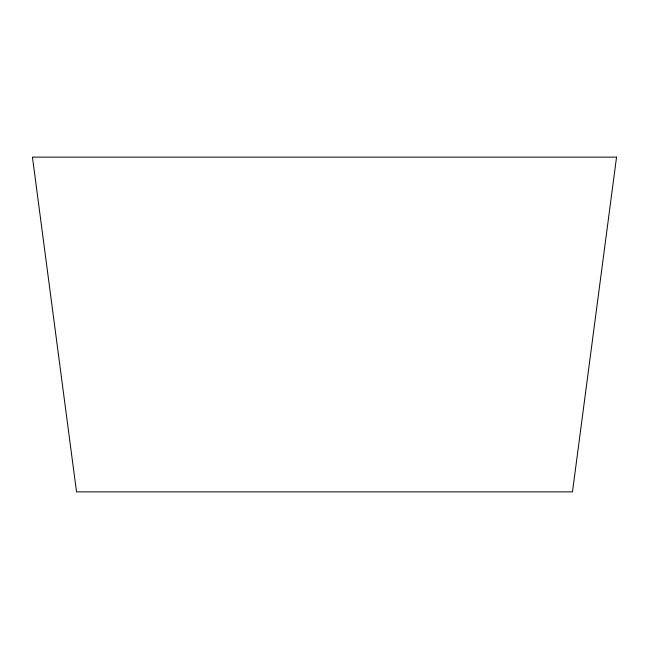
<?xml version="1.0" encoding="UTF-8"?>
<svg xmlns="http://www.w3.org/2000/svg" width="649" height="649" viewBox="0 0 649 649"><rect width="100%" height="100%" fill="white"/><g stroke="black" fill="none" stroke-linecap="round" stroke-linejoin="round"><path stroke-width="0.97" d="M616.55 157.123L572.483 491.877L76.517 491.877L32.45 157.123L616.55 157.123"/></g></svg>
